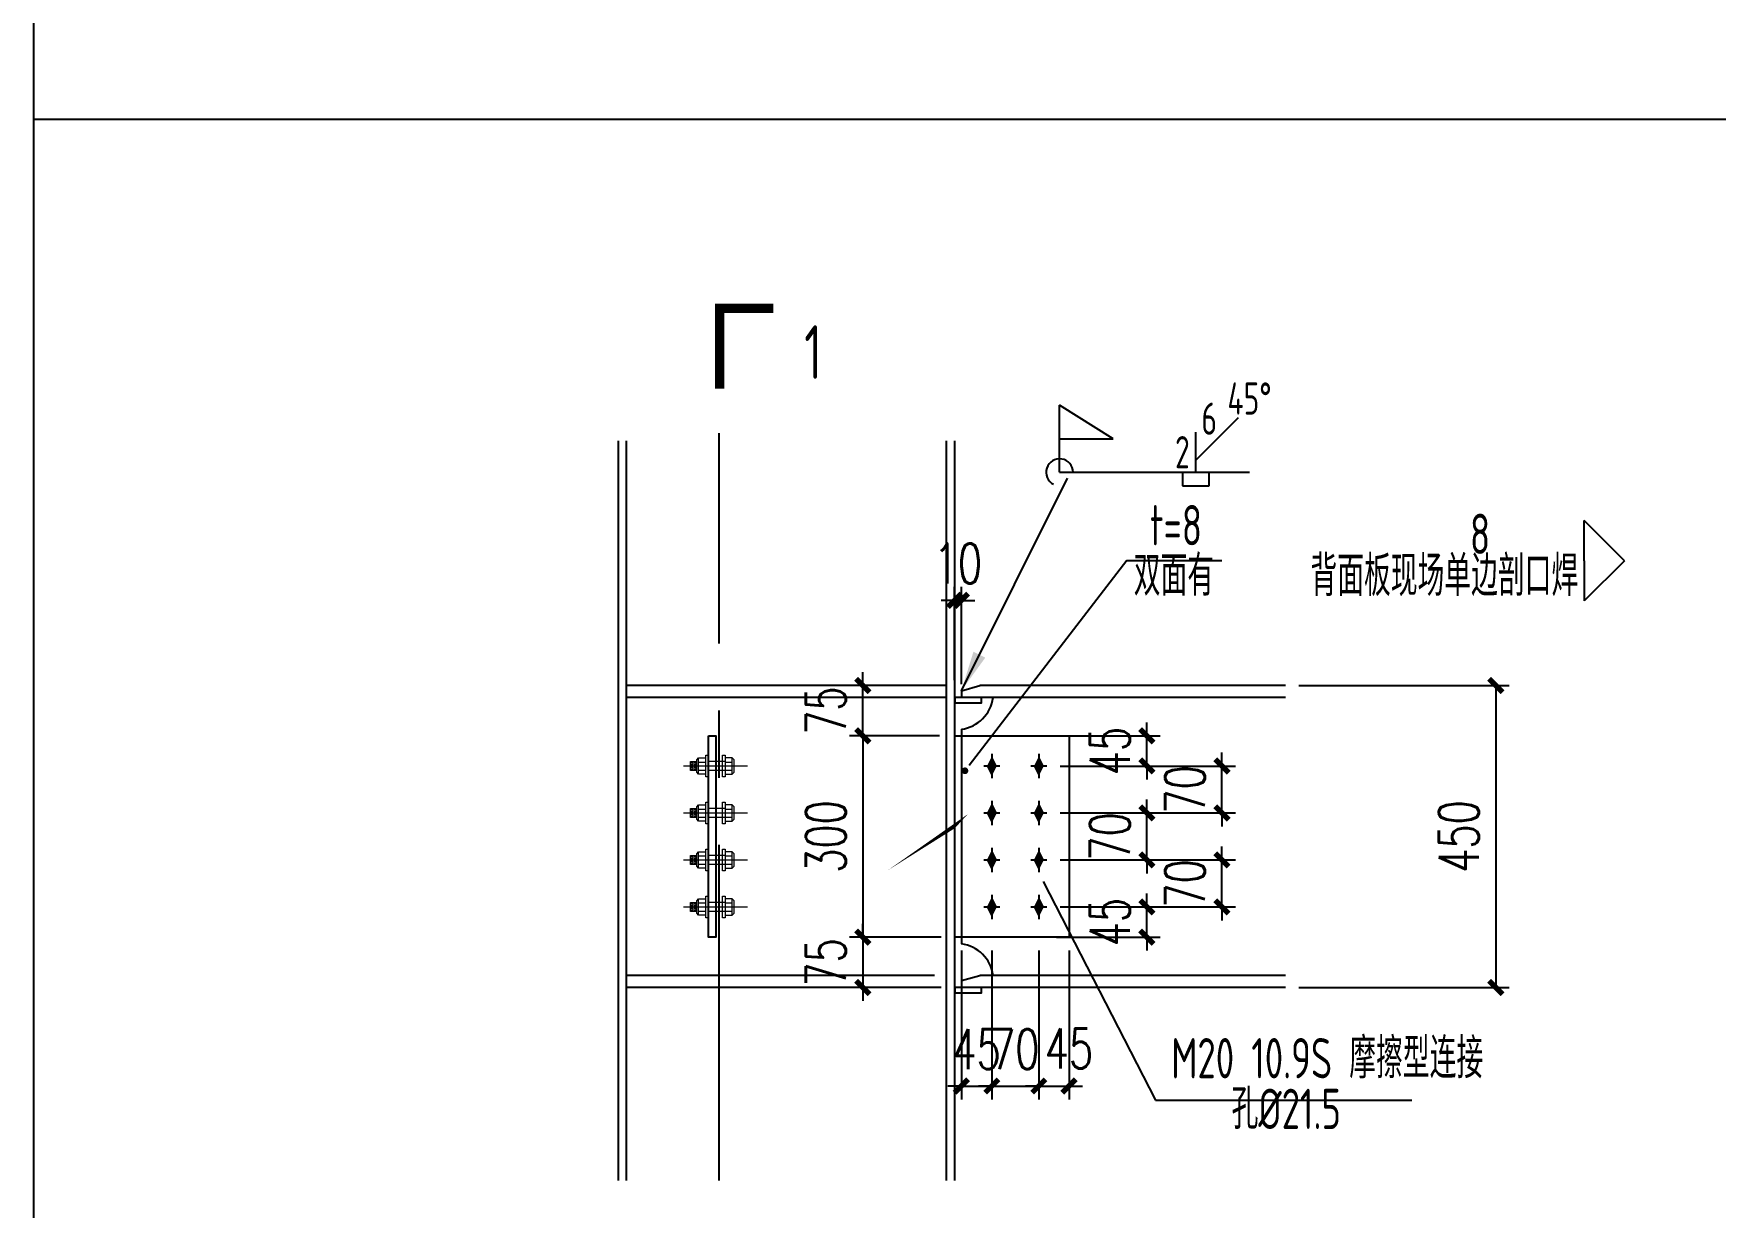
# Model space of a CAD drawing. Extents: x 180850 to 1400258, y 48356 to 327067.
# Drawn here: x 1337317 to 1349843, y 150658 to 159402 of the extents above; entities that cross this region are included whole.
import ezdxf
from ezdxf.enums import TextEntityAlignment as Align

# ---------------------------------------------------------------- set-up
doc = ezdxf.new("R2010")
doc.units = 0
doc.header["$LTSCALE"] = 1000
doc.linetypes.add('0$0$CENTERX2', pattern=[4, 2.5, -0.5, 0.5, -0.5])
doc.linetypes.add('ACAD_ISO02W100', pattern=[15, 12, -3])
doc.layers.add('6', color=253, linetype='Continuous', lineweight=13)
doc.layers.add('螺栓', color=15, linetype='Continuous', lineweight=18)
for name, color, linetype in [('AXIS', 3, 'Continuous'), ('BOLT', 251, 'Continuous'), ('DOTE', 1, 'Continuous'), ('GL', 150, 'Continuous'), ('GZ', 50, 'Continuous'), ('PUB_DIM', 3, 'Continuous'), ('PUB_TEXT', 7, 'Continuous'), ('PZ', 202, 'Continuous'), ('TEXT', 7, 'Continuous'), ('THIN', 7, 'Continuous'), ('WELD', 7, 'Continuous'), ('YCX', 90, 'Continuous')]:
    doc.layers.add(name, color=color, linetype=linetype)
doc.styles.add('_TCH_DIM_T3', font='SIMPLEX', dxfattribs={"width": 0.705882, "bigfont": 'GBCBIG'})
doc.styles.get("Standard").update_dxf_attribs({"font": 'gbenor.shx', "bigfont": 'gbcbig.shx'})
doc.styles.add('TSSD_Label', font='tssdeng.shx', dxfattribs={"width": 0.7, "bigfont": 'hztxt.shx'})
doc.styles.add('标准字体', font='tssdeng.shx', dxfattribs={"width": 0.7, "bigfont": 'tssdchn.shx'})
doc.dimstyles.new('TCH_100_5', dxfattribs={"dimtxt": 297.5, "dimasz": 100, "dimexe": 100, "dimexo": 100, "dimgap": 126.25, "dimtad": 1, "dimdec": 0, "dimlfac": 0.2, "dimzin": 0, "dimdsep": 46, "dimtxsty": '_TCH_DIM_T3', "dimblk": 'ARCHTICK', "dimcen": 0.09, "dimclrd": 126, "dimclre": 126, "dimclrt": 7, "dimazin": 2, "dimtfac": 1, "dimtdec": 0, "dimtix": 1, "dimtmove": 2, "dimatfit": 3, "dimfxl": 1, "dimtolj": 1, "dimtzin": 0, "dimarcsym": 0})
doc.dimstyles.new('TSSD_LEADER_STYLE_300.0', dxfattribs={"dimtxt": 0.18, "dimasz": 300, "dimexe": 0.18, "dimexo": 0.0625, "dimgap": 0.09, "dimtad": 0, "dimtih": 1, "dimtoh": 1, "dimdec": 4, "dimzin": 0, "dimdsep": 46, "dimtxsty": 'Standard', "dimcen": 0.09, "dimadec": 0, "dimazin": 0, "dimtfac": 1, "dimtdec": 4, "dimtofl": 0, "dimtmove": 0, "dimatfit": 3, "dimfxl": 1, "dimtolj": 1, "dimtzin": 0, "dimarcsym": 0})
pattern_1 = [(90, (1563237.83, -418409.087), (-21.2343996, 9e-12), []), (90, (1563227.213, -418409.087), (-21.2343996, 9e-12), [10.6171998, -5.3085999])]
pattern_2 = [(90, (1563237.83, -418409.087), (-21.2343996, 9e-12), []), (90, (1563227.213, -418409.087), (-21.2343996, 9e-12), [10.6171998, -5.3085999])]
pattern_3 = [(90, (1563237.83, -419459.087), (-21.2343996, 9e-12), []), (90, (1563227.213, -419459.087), (-21.2343996, 9e-12), [10.6171998, -5.3085999])]
pattern_4 = [(90, (1563237.83, -419459.087), (-21.2343996, 9e-12), []), (90, (1563227.213, -419459.087), (-21.2343996, 9e-12), [10.6171998, -5.3085999])]
pattern_5 = [(90, (1563237.83, -418759.087), (-21.2343996, 9e-12), []), (90, (1563227.213, -418759.087), (-21.2343996, 9e-12), [10.6171998, -5.3085999])]
pattern_6 = [(90, (1563237.83, -418759.087), (-21.2343996, 9e-12), []), (90, (1563227.213, -418759.087), (-21.2343996, 9e-12), [10.6171998, -5.3085999])]
pattern_7 = [(90, (1563237.83, -419109.087), (-21.2343996, 9e-12), []), (90, (1563227.213, -419109.087), (-21.2343996, 9e-12), [10.6171998, -5.3085999])]
pattern_8 = [(90, (1563237.83, -419109.087), (-21.2343996, 9e-12), []), (90, (1563227.213, -419109.087), (-21.2343996, 9e-12), [10.6171998, -5.3085999])]

# ---------------------------------------------------------------- blocks, each defined once
blk = doc.blocks.new('_WELD001')
at = {"linetype": 'ByBlock'}
h = blk.add_hatch(color=0, dxfattribs=at)
h.paths.add_polyline_path([(0.8, 0.5), (0, 1), (0, 0.5)], flags=16)
edge = h.paths.add_edge_path()
edge.add_line((0.8, 0.5), (0, 1))
edge.add_line((0, 0.5), (0.8, 0.5))
edge.add_line((0, 0), (0, 1))
at = {"color": 0, "linetype": 'ByBlock'}
for p, q in [((0, 0), (0, 1)), ((0.8, 0.5), (0, 1)), ((0, 0.5), (0.8, 0.5))]:
    blk.add_line(p, q, dxfattribs=at)
blk = doc.blocks.new('_WELD008')
at = {"color": 0, "linetype": 'ByBlock'}
for p, q in [((0, 0.3), (1.061, 1.361)), ((0, 0), (0, 1))]:
    blk.add_line(p, q, dxfattribs=at)
for tag, p in [('C', (1.286, 1.416)), ('B', (0.288, 0.856)), ('A', (-0.303, -0.009))]:
    blk.add_attdef(tag, text='', height=0.8, dxfattribs=at).set_placement(p, align=Align.CENTER)
blk = doc.blocks.new('_WELD002')
at = {"color": 0, "linetype": 'ByBlock'}
for p, q in [((0.5, 1), (0, 1)), ((0.5, 0), (0.5, 1)), ((0, 0), (0.5, 0))]:
    blk.add_line(p, q, dxfattribs=at)
blk = doc.blocks.new('_ArchTick')
at = {"color": 0, "linetype": 'ByBlock', "const_width": 0.4}
blk.add_lwpolyline([(-0.5, -0.5), (0.5, 0.5)], dxfattribs=at)
blk = doc.blocks.new('*D1689')
at = {"layer": 'AXIS', "color": 126, "linetype": 'ByBlock', "lineweight": -2, "transparency": 16777216}
for p, q in [((1346742, 154546), (1348308, 154546)), ((1348208, 154546), (1348208, 152296)), ((1346742, 152296), (1348308, 152296))]:
    blk.add_line(p, q, dxfattribs=at)
at = {"layer": 'Defpoints', "color": 0, "linetype": 'ByBlock', "transparency": 16777216}
for p in [(1346642, 154546), (1346642, 152296), (1348208, 152296)]:
    blk.add_point(p, dxfattribs=at)
at = {"layer": 'AXIS', "color": 126, "linetype": 'ByBlock', "lineweight": -2, "transparency": 16777216, "xscale": 100, "yscale": 100, "zscale": 100}
for p, rotation in [((1348208, 154546), 90), ((1348208, 152296), 270)]:
    blk.add_blockref('_ArchTick', p, dxfattribs=dict(at, rotation=rotation))
at = {"layer": 'AXIS', "color": 7, "linetype": 'ByBlock', "transparency": 16777216, "insert": (1347933, 153421), "char_height": 297.5, "attachment_point": 5, "rotation": 90, "style": '_TCH_DIM_T3'}
blk.add_mtext('\\A1;450', dxfattribs=at)
blk = doc.blocks.new('*D1690')
at = {"layer": 'AXIS', "color": 126, "linetype": 'ByBlock', "lineweight": -2, "transparency": 16777216}
for p, q in [((1344227, 152571), (1344227, 151462)), ((1344454, 152571), (1344454, 151462)), ((1344227, 151562), (1344127, 151562)), ((1344227, 151562), (1344454, 151562)), ((1344454, 151562), (1344554, 151562))]:
    blk.add_line(p, q, dxfattribs=at)
at = {"layer": 'Defpoints', "color": 0, "linetype": 'ByBlock', "transparency": 16777216}
for p in [(1344227, 152671), (1344454, 152671), (1344454, 151562)]:
    blk.add_point(p, dxfattribs=at)
at = {"layer": 'AXIS', "color": 126, "linetype": 'ByBlock', "lineweight": -2, "transparency": 16777216, "xscale": 100, "yscale": 100, "zscale": 100}
blk.add_blockref('_ArchTick', (1344227, 151562), dxfattribs=at)
at = {"layer": 'AXIS', "color": 126, "linetype": 'ByBlock', "lineweight": -2, "transparency": 16777216, "xscale": 100, "yscale": 100, "zscale": 100, "rotation": 180}
blk.add_blockref('_ArchTick', (1344454, 151562), dxfattribs=at)
at = {"layer": 'AXIS', "color": 7, "linetype": 'ByBlock', "transparency": 16777216, "insert": (1344341, 151837), "char_height": 297.5, "attachment_point": 5, "style": '_TCH_DIM_T3'}
blk.add_mtext('\\A1;45', dxfattribs=at)
blk = doc.blocks.new('*D1691')
at = {"layer": 'AXIS', "color": 126, "linetype": 'ByBlock', "lineweight": -2, "transparency": 16777216}
for p, q in [((1344804, 152571), (1344804, 151462)), ((1345029, 152571), (1345029, 151462)), ((1344804, 151562), (1344704, 151562)), ((1344804, 151562), (1345029, 151562)), ((1345029, 151562), (1345129, 151562))]:
    blk.add_line(p, q, dxfattribs=at)
at = {"layer": 'Defpoints', "color": 0, "linetype": 'ByBlock', "transparency": 16777216}
for p in [(1344804, 152671), (1345029, 152671), (1345029, 151562)]:
    blk.add_point(p, dxfattribs=at)
at = {"layer": 'AXIS', "color": 126, "linetype": 'ByBlock', "lineweight": -2, "transparency": 16777216, "xscale": 100, "yscale": 100, "zscale": 100}
blk.add_blockref('_ArchTick', (1344804, 151562), dxfattribs=at)
at = {"layer": 'AXIS', "color": 126, "linetype": 'ByBlock', "lineweight": -2, "transparency": 16777216, "xscale": 100, "yscale": 100, "zscale": 100, "rotation": 180}
blk.add_blockref('_ArchTick', (1345029, 151562), dxfattribs=at)
at = {"layer": 'AXIS', "color": 7, "linetype": 'ByBlock', "transparency": 16777216, "insert": (1345029, 151841), "char_height": 297.5, "attachment_point": 5, "style": '_TCH_DIM_T3'}
blk.add_mtext('\\A1;45', dxfattribs=at)
blk = doc.blocks.new('*D1692')
at = {"layer": 'AXIS', "color": 126, "linetype": 'ByBlock', "lineweight": -2, "transparency": 16777216}
for p, q in [((1344454, 152571), (1344454, 151462)), ((1344804, 152571), (1344804, 151462)), ((1344454, 151562), (1344354, 151562)), ((1344454, 151562), (1344804, 151562)), ((1344804, 151562), (1344904, 151562))]:
    blk.add_line(p, q, dxfattribs=at)
at = {"layer": 'Defpoints', "color": 0, "linetype": 'ByBlock', "transparency": 16777216}
for p in [(1344454, 152671), (1344804, 152671), (1344804, 151562)]:
    blk.add_point(p, dxfattribs=at)
at = {"layer": 'AXIS', "color": 126, "linetype": 'ByBlock', "lineweight": -2, "transparency": 16777216, "xscale": 100, "yscale": 100, "zscale": 100}
blk.add_blockref('_ArchTick', (1344454, 151562), dxfattribs=at)
at = {"layer": 'AXIS', "color": 126, "linetype": 'ByBlock', "lineweight": -2, "transparency": 16777216, "xscale": 100, "yscale": 100, "zscale": 100, "rotation": 180}
blk.add_blockref('_ArchTick', (1344804, 151562), dxfattribs=at)
at = {"layer": 'AXIS', "color": 7, "linetype": 'ByBlock', "transparency": 16777216, "insert": (1344629, 151837), "char_height": 297.5, "attachment_point": 5, "style": '_TCH_DIM_T3'}
blk.add_mtext('\\A1;70', dxfattribs=at)
blk = doc.blocks.new('*D1693')
at = {"layer": 'AXIS', "color": 126, "linetype": 'ByBlock', "lineweight": -2, "transparency": 16777216}
for p, q in [((1344177, 154586), (1344177, 155280)), ((1344227, 154556), (1344227, 155280)), ((1344177, 155180), (1344077, 155180)), ((1344227, 155180), (1344177, 155180)), ((1344227, 155180), (1344327, 155180))]:
    blk.add_line(p, q, dxfattribs=at)
at = {"layer": 'Defpoints', "color": 0, "linetype": 'ByBlock', "transparency": 16777216}
for p in [(1344177, 155180), (1344177, 154486), (1344227, 154456)]:
    blk.add_point(p, dxfattribs=at)
at = {"layer": 'AXIS', "color": 126, "linetype": 'ByBlock', "lineweight": -2, "transparency": 16777216, "xscale": 100, "yscale": 100, "zscale": 100}
blk.add_blockref('_ArchTick', (1344177, 155180), dxfattribs=at)
at = {"layer": 'AXIS', "color": 126, "linetype": 'ByBlock', "lineweight": -2, "transparency": 16777216, "xscale": 100, "yscale": 100, "zscale": 100, "rotation": 180}
blk.add_blockref('_ArchTick', (1344227, 155180), dxfattribs=at)
at = {"layer": 'AXIS', "color": 7, "linetype": 'ByBlock', "transparency": 16777216, "insert": (1344202, 155455), "char_height": 297.5, "attachment_point": 5, "style": '_TCH_DIM_T3'}
blk.add_mtext('\\A1;10', dxfattribs=at)
blk = doc.blocks.new('*D1694')
at = {"layer": 'AXIS', "color": 126, "linetype": 'ByBlock', "lineweight": -2, "transparency": 16777216}
for p, q in [((1345609, 152896), (1345609, 152996)), ((1344964, 152896), (1345709, 152896)), ((1345609, 152671), (1345609, 152896)), ((1344937, 152671), (1345709, 152671)), ((1345609, 152671), (1345609, 152571))]:
    blk.add_line(p, q, dxfattribs=at)
at = {"layer": 'Defpoints', "color": 0, "linetype": 'ByBlock', "transparency": 16777216}
for p in [(1344864, 152896), (1345609, 152896), (1344837, 152671)]:
    blk.add_point(p, dxfattribs=at)
at = {"layer": 'AXIS', "color": 126, "linetype": 'ByBlock', "lineweight": -2, "transparency": 16777216, "xscale": 100, "yscale": 100, "zscale": 100}
for p, rotation in [((1345609, 152896), 270), ((1345609, 152671), 90)]:
    blk.add_blockref('_ArchTick', p, dxfattribs=dict(at, rotation=rotation))
at = {"layer": 'AXIS', "color": 7, "linetype": 'ByBlock', "transparency": 16777216, "insert": (1345334, 152783), "char_height": 297.5, "attachment_point": 5, "rotation": 90, "style": '_TCH_DIM_T3'}
blk.add_mtext('\\A1;45', dxfattribs=at)
blk = doc.blocks.new('*D1695')
at = {"layer": 'AXIS', "color": 126, "linetype": 'ByBlock', "lineweight": -2, "transparency": 16777216}
for p, q in [((1346168, 153246), (1346168, 153346)), ((1344964, 153246), (1346268, 153246)), ((1346168, 152896), (1346168, 153246)), ((1344964, 152896), (1346268, 152896)), ((1346168, 152896), (1346168, 152796))]:
    blk.add_line(p, q, dxfattribs=at)
at = {"layer": 'Defpoints', "color": 0, "linetype": 'ByBlock', "transparency": 16777216}
for p in [(1344864, 153246), (1346168, 153246), (1344864, 152896)]:
    blk.add_point(p, dxfattribs=at)
at = {"layer": 'AXIS', "color": 126, "linetype": 'ByBlock', "lineweight": -2, "transparency": 16777216, "xscale": 100, "yscale": 100, "zscale": 100}
for p, rotation in [((1346168, 153246), 270), ((1346168, 152896), 90)]:
    blk.add_blockref('_ArchTick', p, dxfattribs=dict(at, rotation=rotation))
at = {"layer": 'AXIS', "color": 7, "linetype": 'ByBlock', "transparency": 16777216, "insert": (1345893, 153071), "char_height": 297.5, "attachment_point": 5, "rotation": 90, "style": '_TCH_DIM_T3'}
blk.add_mtext('\\A1;70', dxfattribs=at)
blk = doc.blocks.new('*D1696')
at = {"layer": 'AXIS', "color": 126, "linetype": 'ByBlock', "lineweight": -2, "transparency": 16777216}
for p, q in [((1344964, 153596), (1345709, 153596)), ((1345609, 153596), (1345609, 153696)), ((1345609, 153246), (1345609, 153596)), ((1344964, 153246), (1345709, 153246)), ((1345609, 153246), (1345609, 153146))]:
    blk.add_line(p, q, dxfattribs=at)
at = {"layer": 'Defpoints', "color": 0, "linetype": 'ByBlock', "transparency": 16777216}
for p in [(1344864, 153596), (1345609, 153596), (1344864, 153246)]:
    blk.add_point(p, dxfattribs=at)
at = {"layer": 'AXIS', "color": 126, "linetype": 'ByBlock', "lineweight": -2, "transparency": 16777216, "xscale": 100, "yscale": 100, "zscale": 100}
for p, rotation in [((1345609, 153596), 270), ((1345609, 153246), 90)]:
    blk.add_blockref('_ArchTick', p, dxfattribs=dict(at, rotation=rotation))
at = {"layer": 'AXIS', "color": 7, "linetype": 'ByBlock', "transparency": 16777216, "insert": (1345334, 153421), "char_height": 297.5, "attachment_point": 5, "rotation": 90, "style": '_TCH_DIM_T3'}
blk.add_mtext('\\A1;70', dxfattribs=at)
blk = doc.blocks.new('*D1697')
at = {"layer": 'AXIS', "color": 126, "linetype": 'ByBlock', "lineweight": -2, "transparency": 16777216}
for p, q in [((1346168, 153946), (1346168, 154046)), ((1344964, 153946), (1346268, 153946)), ((1346168, 153596), (1346168, 153946)), ((1344964, 153596), (1346268, 153596)), ((1346168, 153596), (1346168, 153496))]:
    blk.add_line(p, q, dxfattribs=at)
at = {"layer": 'Defpoints', "color": 0, "linetype": 'ByBlock', "transparency": 16777216}
for p in [(1344864, 153946), (1346168, 153946), (1344864, 153596)]:
    blk.add_point(p, dxfattribs=at)
at = {"layer": 'AXIS', "color": 126, "linetype": 'ByBlock', "lineweight": -2, "transparency": 16777216, "xscale": 100, "yscale": 100, "zscale": 100}
for p, rotation in [((1346168, 153946), 270), ((1346168, 153596), 90)]:
    blk.add_blockref('_ArchTick', p, dxfattribs=dict(at, rotation=rotation))
at = {"layer": 'AXIS', "color": 7, "linetype": 'ByBlock', "transparency": 16777216, "insert": (1345893, 153771), "char_height": 297.5, "attachment_point": 5, "rotation": 90, "style": '_TCH_DIM_T3'}
blk.add_mtext('\\A1;70', dxfattribs=at)
blk = doc.blocks.new('*D1698')
at = {"layer": 'AXIS', "color": 126, "linetype": 'ByBlock', "lineweight": -2, "transparency": 16777216}
for p, q in [((1345609, 154171), (1345609, 154271)), ((1344964, 154171), (1345709, 154171)), ((1345609, 153946), (1345609, 154171)), ((1344964, 153946), (1345709, 153946)), ((1345609, 153946), (1345609, 153846))]:
    blk.add_line(p, q, dxfattribs=at)
at = {"layer": 'Defpoints', "color": 0, "linetype": 'ByBlock', "transparency": 16777216}
for p in [(1344864, 154171), (1345609, 154171), (1344864, 153946)]:
    blk.add_point(p, dxfattribs=at)
at = {"layer": 'AXIS', "color": 126, "linetype": 'ByBlock', "lineweight": -2, "transparency": 16777216, "xscale": 100, "yscale": 100, "zscale": 100}
for p, rotation in [((1345609, 154171), 270), ((1345609, 153946), 90)]:
    blk.add_blockref('_ArchTick', p, dxfattribs=dict(at, rotation=rotation))
at = {"layer": 'AXIS', "color": 7, "linetype": 'ByBlock', "transparency": 16777216, "insert": (1345334, 154058), "char_height": 297.5, "attachment_point": 5, "rotation": 90, "style": '_TCH_DIM_T3'}
blk.add_mtext('\\A1;45', dxfattribs=at)
blk = doc.blocks.new('*D1699')
at = {"layer": 'AXIS', "color": 126, "linetype": 'ByBlock', "lineweight": -2, "transparency": 16777216}
for p, q in [((1344064, 154171), (1343393, 154171)), ((1343493, 154171), (1343493, 152671)), ((1344064, 152671), (1343393, 152671))]:
    blk.add_line(p, q, dxfattribs=at)
at = {"layer": 'Defpoints', "color": 0, "linetype": 'ByBlock', "transparency": 16777216}
for p in [(1344164, 154171), (1343493, 152671), (1344164, 152671)]:
    blk.add_point(p, dxfattribs=at)
at = {"layer": 'AXIS', "color": 126, "linetype": 'ByBlock', "lineweight": -2, "transparency": 16777216, "xscale": 100, "yscale": 100, "zscale": 100}
for p, rotation in [((1343493, 154171), 90), ((1343493, 152671), 270)]:
    blk.add_blockref('_ArchTick', p, dxfattribs=dict(at, rotation=rotation))
at = {"layer": 'AXIS', "color": 7, "linetype": 'ByBlock', "transparency": 16777216, "insert": (1343218, 153421), "char_height": 297.5, "attachment_point": 5, "rotation": 90, "style": '_TCH_DIM_T3'}
blk.add_mtext('\\A1;300', dxfattribs=at)
blk = doc.blocks.new('*D1700')
at = {"layer": 'AXIS', "color": 126, "linetype": 'ByBlock', "lineweight": -2, "transparency": 16777216}
for p, q in [((1343493, 154546), (1343493, 154646)), ((1344017, 154546), (1343393, 154546)), ((1343493, 154171), (1343493, 154546)), ((1344064, 154171), (1343393, 154171)), ((1343493, 154171), (1343493, 154071))]:
    blk.add_line(p, q, dxfattribs=at)
at = {"layer": 'Defpoints', "color": 0, "linetype": 'ByBlock', "transparency": 16777216}
for p in [(1343493, 154546), (1344117, 154546), (1344164, 154171)]:
    blk.add_point(p, dxfattribs=at)
at = {"layer": 'AXIS', "color": 126, "linetype": 'ByBlock', "lineweight": -2, "transparency": 16777216, "xscale": 100, "yscale": 100, "zscale": 100}
for p, rotation in [((1343493, 154546), 270), ((1343493, 154171), 90)]:
    blk.add_blockref('_ArchTick', p, dxfattribs=dict(at, rotation=rotation))
at = {"layer": 'AXIS', "color": 7, "linetype": 'ByBlock', "transparency": 16777216, "insert": (1343218, 154358), "char_height": 297.5, "attachment_point": 5, "rotation": 90, "style": '_TCH_DIM_T3'}
blk.add_mtext('\\A1;75', dxfattribs=at)
blk = doc.blocks.new('*D1701')
at = {"layer": 'AXIS', "color": 126, "linetype": 'ByBlock', "lineweight": -2, "transparency": 16777216}
for p, q in [((1343493, 152671), (1343493, 152771)), ((1344077, 152671), (1343393, 152671)), ((1343493, 152671), (1343493, 152296)), ((1344077, 152296), (1343393, 152296)), ((1343493, 152296), (1343493, 152196))]:
    blk.add_line(p, q, dxfattribs=at)
at = {"layer": 'Defpoints', "color": 0, "linetype": 'ByBlock', "transparency": 16777216}
for p in [(1344177, 152671), (1343493, 152296), (1344177, 152296)]:
    blk.add_point(p, dxfattribs=at)
at = {"layer": 'AXIS', "color": 126, "linetype": 'ByBlock', "lineweight": -2, "transparency": 16777216, "xscale": 100, "yscale": 100, "zscale": 100}
for p, rotation in [((1343493, 152671), 270), ((1343493, 152296), 90)]:
    blk.add_blockref('_ArchTick', p, dxfattribs=dict(at, rotation=rotation))
at = {"layer": 'AXIS', "color": 7, "linetype": 'ByBlock', "transparency": 16777216, "insert": (1343218, 152483), "char_height": 297.5, "attachment_point": 5, "rotation": 90, "style": '_TCH_DIM_T3'}
blk.add_mtext('\\A1;75', dxfattribs=at)

msp = doc.modelspace()

# ---------------------------------------------------------------- hatches: boundary and pattern name
at = {"layer": 'BOLT'}
for points in [[(1344453.93, 154005.56), (1344483.93, 153945.56), (1344453.93, 153885.56), (1344423.93, 153945.56)], [(1344803.93, 154005.56), (1344833.93, 153945.56), (1344803.93, 153885.56), (1344773.93, 153945.56)], [(1344453.93, 153655.56), (1344483.93, 153595.56), (1344453.93, 153535.56), (1344423.93, 153595.56)], [(1344803.93, 153655.56), (1344833.93, 153595.56), (1344803.93, 153535.56), (1344773.93, 153595.56)], [(1344453.93, 153305.56), (1344483.93, 153245.56), (1344453.93, 153185.56), (1344423.93, 153245.56)], [(1344803.93, 153305.56), (1344833.93, 153245.56), (1344803.93, 153185.56), (1344773.93, 153245.56)], [(1344453.93, 152955.56), (1344483.93, 152895.56), (1344453.93, 152835.56), (1344423.93, 152895.56)], [(1344803.93, 152955.56), (1344833.93, 152895.56), (1344803.93, 152835.56), (1344773.93, 152895.56)]]:
    msp.add_hatch(color=256, dxfattribs=at).paths.add_polyline_path(points)
at = {"layer": '螺栓'}
h = msp.add_hatch(dxfattribs=at)
h.set_pattern_fill('BRASS', color=256, scale=3.344, angle=90, style=0)
h.set_pattern_definition(pattern_1)
h.paths.add_polyline_path([(1342256.18, 153979), (1342210.37, 153979), (1342210.37, 153912.12), (1342256.18, 153912.12)])
h = msp.add_hatch(dxfattribs=at)
h.set_pattern_fill('BRASS', color=256, scale=3.344, angle=90, style=0)
h.set_pattern_definition(pattern_2)
h.paths.add_polyline_path([(1342256.18, 153979), (1342210.37, 153979), (1342210.37, 153912.12), (1342256.18, 153912.12)])
h = msp.add_hatch(dxfattribs=at)
h.set_pattern_fill('BRASS', color=256, scale=3.344, angle=90, style=0)
h.set_pattern_definition(pattern_1)
h.paths.add_polyline_path([(1342256.18, 153979), (1342210.37, 153979), (1342210.37, 153912.12), (1342256.18, 153912.12)])
h = msp.add_hatch(dxfattribs=at)
h.set_pattern_fill('BRASS', color=256, scale=3.344, angle=90, style=0)
h.set_pattern_definition(pattern_2)
h.paths.add_polyline_path([(1342256.18, 153979), (1342210.37, 153979), (1342210.37, 153912.12), (1342256.18, 153912.12)])
h = msp.add_hatch(dxfattribs=at)
h.set_pattern_fill('BRASS', color=256, scale=3.344, angle=90, style=0)
h.set_pattern_definition(pattern_5)
h.paths.add_polyline_path([(1342256.18, 153629), (1342210.37, 153629), (1342210.37, 153562.12), (1342256.18, 153562.12)])
h = msp.add_hatch(dxfattribs=at)
h.set_pattern_fill('BRASS', color=256, scale=3.344, angle=90, style=0)
h.set_pattern_definition(pattern_6)
h.paths.add_polyline_path([(1342256.18, 153629), (1342210.37, 153629), (1342210.37, 153562.12), (1342256.18, 153562.12)])
h = msp.add_hatch(dxfattribs=at)
h.set_pattern_fill('BRASS', color=256, scale=3.344, angle=90, style=0)
h.set_pattern_definition(pattern_5)
h.paths.add_polyline_path([(1342256.18, 153629), (1342210.37, 153629), (1342210.37, 153562.12), (1342256.18, 153562.12)])
h = msp.add_hatch(dxfattribs=at)
h.set_pattern_fill('BRASS', color=256, scale=3.344, angle=90, style=0)
h.set_pattern_definition(pattern_6)
h.paths.add_polyline_path([(1342256.18, 153629), (1342210.37, 153629), (1342210.37, 153562.12), (1342256.18, 153562.12)])
h = msp.add_hatch(dxfattribs=at)
h.set_pattern_fill('BRASS', color=256, scale=3.344, angle=90, style=0)
h.set_pattern_definition(pattern_7)
h.paths.add_polyline_path([(1342256.18, 153279), (1342210.37, 153279), (1342210.37, 153212.12), (1342256.18, 153212.12)])
h = msp.add_hatch(dxfattribs=at)
h.set_pattern_fill('BRASS', color=256, scale=3.344, angle=90, style=0)
h.set_pattern_definition(pattern_8)
h.paths.add_polyline_path([(1342256.18, 153279), (1342210.37, 153279), (1342210.37, 153212.12), (1342256.18, 153212.12)])
h = msp.add_hatch(dxfattribs=at)
h.set_pattern_fill('BRASS', color=256, scale=3.344, angle=90, style=0)
h.set_pattern_definition(pattern_7)
h.paths.add_polyline_path([(1342256.18, 153279), (1342210.37, 153279), (1342210.37, 153212.12), (1342256.18, 153212.12)])
h = msp.add_hatch(dxfattribs=at)
h.set_pattern_fill('BRASS', color=256, scale=3.344, angle=90, style=0)
h.set_pattern_definition(pattern_8)
h.paths.add_polyline_path([(1342256.18, 153279), (1342210.37, 153279), (1342210.37, 153212.12), (1342256.18, 153212.12)])
h = msp.add_hatch(dxfattribs=at)
h.set_pattern_fill('BRASS', color=256, scale=3.344, angle=90, style=0)
h.set_pattern_definition(pattern_3)
h.paths.add_polyline_path([(1342256.18, 152929), (1342210.37, 152929), (1342210.37, 152862.12), (1342256.18, 152862.12)])
h = msp.add_hatch(dxfattribs=at)
h.set_pattern_fill('BRASS', color=256, scale=3.344, angle=90, style=0)
h.set_pattern_definition(pattern_4)
h.paths.add_polyline_path([(1342256.18, 152929), (1342210.37, 152929), (1342210.37, 152862.12), (1342256.18, 152862.12)])
h = msp.add_hatch(dxfattribs=at)
h.set_pattern_fill('BRASS', color=256, scale=3.344, angle=90, style=0)
h.set_pattern_definition(pattern_3)
h.paths.add_polyline_path([(1342256.18, 152929), (1342210.37, 152929), (1342210.37, 152862.12), (1342256.18, 152862.12)])
h = msp.add_hatch(dxfattribs=at)
h.set_pattern_fill('BRASS', color=256, scale=3.344, angle=90, style=0)
h.set_pattern_definition(pattern_4)
h.paths.add_polyline_path([(1342256.18, 152929), (1342210.37, 152929), (1342210.37, 152862.12), (1342256.18, 152862.12)])

# ---------------------------------------------------------------- linework, layer by layer
at = {"layer": '6', "linetype": 'ACAD_ISO02W100', "ltscale": 2}
for p, q in [((1342634.47, 153945.56), (1342156.74, 153945.56)), ((1342634.47, 153595.56), (1342156.74, 153595.56)), ((1342634.47, 153245.56), (1342156.74, 153245.56)), ((1342634.47, 152895.56), (1342156.74, 152895.56))]:
    msp.add_line(p, q, dxfattribs=at)
at = {"layer": 'AXIS'}
for p, q in [((1337316.94, 198062.25), (1337316.94, 137183.53)), ((1337316.94, 158765.55), (1391773.29, 158765.55))]:
    msp.add_line(p, q, dxfattribs=at)
at = {"layer": 'BOLT'}
for p, q in [((1344453.93, 154005.56), (1344423.93, 153945.56)), ((1344453.93, 154035.56), (1344453.93, 153855.56)), ((1344453.93, 154005.56), (1344483.93, 153945.56)), ((1344803.93, 154005.56), (1344773.93, 153945.56)), ((1344803.93, 154035.56), (1344803.93, 153855.56)), ((1344803.93, 154005.56), (1344833.93, 153945.56)), ((1344513.93, 153945.56), (1344393.93, 153945.56)), ((1344453.93, 153885.56), (1344423.93, 153945.56)), ((1344453.93, 153885.56), (1344483.93, 153945.56)), ((1344863.93, 153945.56), (1344743.93, 153945.56)), ((1344803.93, 153885.56), (1344773.93, 153945.56)), ((1344803.93, 153885.56), (1344833.93, 153945.56)), ((1344513.93, 153595.56), (1344393.93, 153595.56)), ((1344453.93, 153655.56), (1344423.93, 153595.56)), ((1344453.93, 153535.56), (1344423.93, 153595.56)), ((1344453.93, 153685.56), (1344453.93, 153505.56)), ((1344453.93, 153655.56), (1344483.93, 153595.56)), ((1344453.93, 153535.56), (1344483.93, 153595.56)), ((1344863.93, 153595.56), (1344743.93, 153595.56)), ((1344803.93, 153655.56), (1344773.93, 153595.56)), ((1344803.93, 153535.56), (1344773.93, 153595.56)), ((1344803.93, 153685.56), (1344803.93, 153505.56)), ((1344803.93, 153655.56), (1344833.93, 153595.56)), ((1344803.93, 153535.56), (1344833.93, 153595.56)), ((1344453.93, 153335.56), (1344453.93, 153155.56)), ((1344803.93, 153335.56), (1344803.93, 153155.56)), ((1344513.93, 153245.56), (1344393.93, 153245.56)), ((1344453.93, 153305.56), (1344423.93, 153245.56)), ((1344453.93, 153185.56), (1344423.93, 153245.56)), ((1344453.93, 153305.56), (1344483.93, 153245.56)), ((1344453.93, 153185.56), (1344483.93, 153245.56)), ((1344863.93, 153245.56), (1344743.93, 153245.56)), ((1344803.93, 153305.56), (1344773.93, 153245.56)), ((1344803.93, 153185.56), (1344773.93, 153245.56)), ((1344803.93, 153305.56), (1344833.93, 153245.56)), ((1344803.93, 153185.56), (1344833.93, 153245.56)), ((1344453.93, 152955.56), (1344423.93, 152895.56)), ((1344453.93, 152985.56), (1344453.93, 152805.56)), ((1344453.93, 152955.56), (1344483.93, 152895.56)), ((1344803.93, 152955.56), (1344773.93, 152895.56)), ((1344803.93, 152985.56), (1344803.93, 152805.56)), ((1344803.93, 152955.56), (1344833.93, 152895.56)), ((1344513.93, 152895.56), (1344393.93, 152895.56)), ((1344453.93, 152835.56), (1344423.93, 152895.56)), ((1344453.93, 152835.56), (1344483.93, 152895.56)), ((1344863.93, 152895.56), (1344743.93, 152895.56)), ((1344803.93, 152835.56), (1344773.93, 152895.56)), ((1344803.93, 152835.56), (1344833.93, 152895.56))]:
    msp.add_line(p, q, dxfattribs=at)
at = {"layer": 'DOTE', "color": 8, "linetype": '0$0$CENTERX2'}
msp.add_line((1342422.27, 150858.37), (1342422.27, 156426.23), dxfattribs=at)
at = {"layer": 'GL'}
for p, q in [((1344117.49, 154545.56), (1341732.27, 154545.56)), ((1344117.07, 154455.56), (1341732.27, 154455.56)), ((1346641.92, 154455.56), (1344227.11, 154455.56)), ((1344227.49, 154507.06), (1344364.95, 154545.56)), ((1344227.49, 154507.06), (1344227.49, 154455.56)), ((1346641.92, 154545.56), (1344364.95, 154545.56)), ((1344227.49, 154219.73), (1344227.49, 152620.56)), ((1344028.23, 152385.56), (1341732.27, 152385.56)), ((1344227.53, 152347.94), (1344364.94, 152385.56)), ((1344227.53, 152347.94), (1344227.53, 152295.62)), ((1346641.92, 152385.56), (1344364.94, 152385.56)), ((1344025.73, 152295.56), (1341732.27, 152295.56)), ((1346641.92, 152295.56), (1344227.53, 152295.56))]:
    msp.add_line(p, q, dxfattribs=at)
for points in [[(1344177.49, 154455.56), (1344177.49, 154415.56), (1344377.49, 154415.56), (1344377.49, 154455.56)], [(1344177.49, 152295.56), (1344177.49, 152255.56), (1344377.49, 152255.56), (1344377.49, 152295.56)]]:
    msp.add_lwpolyline(points, close=True, dxfattribs=at)
for centre, start, end in [((1344190.68, 154492.95), 277.672402, 352.206558), ((1344190.68, 152348.18), 7.793436, 82.327598)]:
    msp.add_arc(centre, 275.69, start, end, dxfattribs=at)
at = {"layer": 'GZ'}
for p, q in [((1341672.27, 150858.37), (1341672.27, 156367.45)), ((1341732.27, 150858.37), (1341732.27, 156367.45)), ((1344117.49, 150858.37), (1344117.49, 156367.45)), ((1344177.49, 150858.37), (1344177.49, 156367.45))]:
    msp.add_line(p, q, dxfattribs=at)
at = {"layer": 'PUB_DIM', "const_width": 70}
msp.add_lwpolyline([(1342426.18, 156755.88), (1342426.18, 157355.88), (1342826.18, 157355.88)], dxfattribs=at)
at = {"layer": 'PZ'}
for points in [[(1342343.94, 154170.56), (1342397.27, 154170.56), (1342397.27, 152670.56), (1342343.94, 152670.56)], [(1344177.49, 154170.56), (1345028.93, 154170.56), (1345028.93, 152670.56), (1344177.49, 152670.56)]]:
    msp.add_lwpolyline(points, close=True, dxfattribs=at)
at = {"layer": 'TEXT'}
for p, q in [((1348866.37, 155475.45), (1348866.37, 155775.45)), ((1349166.37, 155475.45), (1348866.37, 155775.45)), ((1348866.37, 155475.45), (1348866.37, 155175.45)), ((1349166.37, 155475.45), (1348866.37, 155175.45))]:
    msp.add_line(p, q, dxfattribs=at)
at = {"layer": 'THIN'}
msp.add_lwpolyline([(1344177.49, 153481.75, 0, 100, 0), (1344468.06, 153722.65, 0, 0, 0), (1346964.92, 155475.45, 0, 0, 0), (1349266.37, 155475.45, 0, 0, 0)], format="xyseb", dxfattribs=at)
at = {"layer": 'WELD'}
msp.add_line((1344958.9, 156133.74), (1346373.46, 156133.74), dxfattribs=at)
msp.add_arc((1344958.9, 156133.74), 100, 0, 243.380567, dxfattribs=at)
at = {"layer": 'YCX'}
for p, q in [((1345459.66, 155477.21), (1344285.52, 153950.52)), ((1345459.66, 155477.21), (1346167.3, 155477.21)), ((1344835.77, 153085.56), (1345672.21, 151457.82)), ((1345672.21, 151457.82), (1347582.84, 151457.82))]:
    msp.add_line(p, q, dxfattribs=at)
at = {"layer": 'YCX', "const_width": 25}
msp.add_lwpolyline([(1344241.18, 153910.52, 1), (1344266.18, 153910.52, 1)], format="xyb", close=True, dxfattribs=at)
at = {"layer": '螺栓'}
for p, q in [((1342270.37, 153885.37), (1342270.37, 154005.75)), ((1342270.37, 153975.66), (1342323.88, 153975.66)), ((1342467.34, 153979), (1342343.94, 153979)), ((1342447.27, 154025.82), (1342467.34, 154025.82)), ((1342447.27, 154025.82), (1342467.34, 154025.82)), ((1342447.27, 154025.82), (1342467.34, 154025.82)), ((1342447.27, 154025.82), (1342467.34, 154025.82)), ((1342467.34, 153975.66), (1342520.84, 153975.66)), ((1342520.84, 153885.37), (1342520.84, 154005.75)), ((1342270.37, 153915.47), (1342323.88, 153915.47)), ((1342467.34, 153912.12), (1342343.94, 153912.12)), ((1342467.34, 153915.47), (1342520.84, 153915.47)), ((1342270.37, 153535.37), (1342270.37, 153655.75)), ((1342270.37, 153625.66), (1342323.88, 153625.66)), ((1342467.34, 153629), (1342343.94, 153629)), ((1342447.27, 153675.82), (1342467.34, 153675.82)), ((1342447.27, 153675.82), (1342467.34, 153675.82)), ((1342447.27, 153675.82), (1342467.34, 153675.82)), ((1342447.27, 153675.82), (1342467.34, 153675.82)), ((1342467.34, 153625.66), (1342520.84, 153625.66)), ((1342520.84, 153535.37), (1342520.84, 153655.75)), ((1342270.37, 153565.47), (1342323.88, 153565.47)), ((1342467.34, 153562.12), (1342343.94, 153562.12)), ((1342467.34, 153565.47), (1342520.84, 153565.47)), ((1342447.27, 153325.82), (1342467.34, 153325.82)), ((1342447.27, 153325.82), (1342467.34, 153325.82)), ((1342447.27, 153325.82), (1342467.34, 153325.82)), ((1342447.27, 153325.82), (1342467.34, 153325.82)), ((1342270.37, 153185.37), (1342270.37, 153305.75)), ((1342270.37, 153275.66), (1342323.88, 153275.66)), ((1342270.37, 153215.47), (1342323.88, 153215.47)), ((1342467.34, 153279), (1342343.94, 153279)), ((1342467.34, 153212.12), (1342343.94, 153212.12)), ((1342467.34, 153275.66), (1342520.84, 153275.66)), ((1342467.34, 153215.47), (1342520.84, 153215.47)), ((1342520.84, 153185.37), (1342520.84, 153305.75)), ((1342270.37, 152835.37), (1342270.37, 152955.75)), ((1342447.27, 152975.82), (1342467.34, 152975.82)), ((1342447.27, 152975.82), (1342467.34, 152975.82)), ((1342447.27, 152975.82), (1342467.34, 152975.82)), ((1342447.27, 152975.82), (1342467.34, 152975.82)), ((1342520.84, 152835.37), (1342520.84, 152955.75)), ((1342270.37, 152925.66), (1342323.88, 152925.66)), ((1342270.37, 152865.47), (1342323.88, 152865.47)), ((1342467.34, 152929), (1342343.94, 152929)), ((1342467.34, 152862.12), (1342343.94, 152862.12)), ((1342467.34, 152925.66), (1342520.84, 152925.66)), ((1342467.34, 152865.47), (1342520.84, 152865.47))]:
    msp.add_line(p, q, dxfattribs=at)
for points in [[(1342256.18, 153912.12), (1342210.37, 153912.12), (1342210.37, 153979), (1342256.18, 153979)], [(1342323.88, 153885.37), (1342270.37, 153885.37), (1342256.18, 153899.56), (1342256.18, 153991.57), (1342270.37, 154005.75), (1342323.88, 154005.75)], [(1342467.34, 153885.37), (1342520.84, 153885.37), (1342535.03, 153899.56), (1342535.03, 153991.57), (1342520.84, 154005.75), (1342467.34, 154005.75)], [(1342256.18, 153562.12), (1342210.37, 153562.12), (1342210.37, 153629), (1342256.18, 153629)], [(1342323.88, 153535.37), (1342270.37, 153535.37), (1342256.18, 153549.56), (1342256.18, 153641.57), (1342270.37, 153655.75), (1342323.88, 153655.75)], [(1342467.34, 153535.37), (1342520.84, 153535.37), (1342535.03, 153549.56), (1342535.03, 153641.57), (1342520.84, 153655.75), (1342467.34, 153655.75)], [(1342256.18, 153212.12), (1342210.37, 153212.12), (1342210.37, 153279), (1342256.18, 153279)], [(1342323.88, 153185.37), (1342270.37, 153185.37), (1342256.18, 153199.56), (1342256.18, 153291.57), (1342270.37, 153305.75), (1342323.88, 153305.75)], [(1342467.34, 153185.37), (1342520.84, 153185.37), (1342535.03, 153199.56), (1342535.03, 153291.57), (1342520.84, 153305.75), (1342467.34, 153305.75)], [(1342323.88, 152835.37), (1342270.37, 152835.37), (1342256.18, 152849.56), (1342256.18, 152941.57), (1342270.37, 152955.75), (1342323.88, 152955.75)], [(1342467.34, 152835.37), (1342520.84, 152835.37), (1342535.03, 152849.56), (1342535.03, 152941.57), (1342520.84, 152955.75), (1342467.34, 152955.75)], [(1342256.18, 152862.12), (1342210.37, 152862.12), (1342210.37, 152929), (1342256.18, 152929)]]:
    msp.add_lwpolyline(points, dxfattribs=at)
for points in [[(1342343.94, 153865.31), (1342323.88, 153865.31), (1342323.88, 154025.82), (1342343.94, 154025.82)], [(1342467.34, 153865.31), (1342447.27, 153865.31), (1342447.27, 154025.82), (1342467.34, 154025.82)], [(1342343.94, 153515.31), (1342323.88, 153515.31), (1342323.88, 153675.82), (1342343.94, 153675.82)], [(1342467.34, 153515.31), (1342447.27, 153515.31), (1342447.27, 153675.82), (1342467.34, 153675.82)], [(1342343.94, 153165.31), (1342323.88, 153165.31), (1342323.88, 153325.82), (1342343.94, 153325.82)], [(1342467.34, 153165.31), (1342447.27, 153165.31), (1342447.27, 153325.82), (1342467.34, 153325.82)], [(1342343.94, 152815.31), (1342323.88, 152815.31), (1342323.88, 152975.82), (1342343.94, 152975.82)], [(1342467.34, 152815.31), (1342447.27, 152815.31), (1342447.27, 152975.82), (1342467.34, 152975.82)]]:
    msp.add_lwpolyline(points, close=True, dxfattribs=at)

# ---------------------------------------------------------------- block references
at = {"layer": 'WELD'}
ref = msp.add_blockref('_WELD008', (1345973.46, 156133.74), dxfattribs=dict(at, xscale=300.0000001500005, yscale=300.0000001500005, zscale=300.0000001500005))
ref.add_attrib('6', '6', dxfattribs={"height": 240, "style": 'TSSD_Label', "width": 0.7}).set_placement((1346073.46, 156533.74), align=Align.MIDDLE_CENTER)
ref.add_attrib('2', '2', dxfattribs={"height": 240, "style": 'TSSD_Label', "width": 0.7}).set_placement((1345873.46, 156283.74), align=Align.MIDDLE_CENTER)
ref.add_attrib('45%%d', '45%%d', dxfattribs={"height": 240, "style": 'TSSD_Label', "width": 0.7}).set_placement((1346373.46, 156683.74), align=Align.MIDDLE_CENTER)
at = {"layer": 'WELD', "xscale": 500.0000002500008, "yscale": 500.0000002500008, "zscale": 500.0000002500008}
msp.add_blockref('_WELD001', (1344958.9, 156133.74), dxfattribs=at)
at = {"layer": 'WELD', "xscale": 200.0000001000003, "yscale": 200.0000001000003, "zscale": 200.0000001000003, "rotation": 270}
msp.add_blockref('_WELD002', (1345873.46, 156133.74), dxfattribs=at)

# ---------------------------------------------------------------- texts
at = {"layer": 'PUB_TEXT', "style": '标准字体', "width": 0.7}
msp.add_text('1', height=400, dxfattribs=at).set_placement((1343123.52, 157029.07), align=Align.MIDDLE_CENTER)
at = {"layer": 'TEXT', "style": '标准字体', "width": 0.7}
for s, p in [('t=8', (1345825.65, 155500.02)), ('双面有', (1345810.44, 155124.51)), ('背面板现场单边剖口焊', (1347824.66, 155122.43)), ('M20 10.9S 摩擦型连接', (1346952.07, 151529.47)), ('孔%%c21.5', (1346647.33, 151151.97))]:
    msp.add_text(s, height=300, dxfattribs=at).set_placement(p, align=Align.BOTTOM_CENTER)
msp.add_text('8', height=300, dxfattribs=at).set_placement((1348015.03, 155525.45))

# ---------------------------------------------------------------- dimensions: what is measured, and where the dimension line sits
at = {"layer": 'AXIS', "linetype": 'ByBlock'}
for base, p1, p2, picture, middle in [((1344177.49, 155179.65), (1344227.49, 154455.56), (1344177.49, 154485.56), '*D1693', (1344202.49, 155454.65)), ((1344453.93, 151562.14), (1344227.49, 152670.56), (1344453.93, 152670.56), '*D1690', (1344340.71, 151837.14)), ((1344803.93, 151562.14), (1344453.93, 152670.56), (1344803.93, 152670.56), '*D1692', (1344628.93, 151837.14))]:
    dim = msp.add_linear_dim(base=base, p1=p1, p2=p2, dimstyle='TCH_100_5', dxfattribs=at)
    dim.commit()
    dim.dimension.update_dxf_attribs({"geometry": picture, "text_midpoint": middle})
for base, p1, p2, picture, middle in [((1343493.39, 154545.56), (1344163.93, 154170.56), (1344117.49, 154545.56), '*D1700', (1343218.39, 154358.06)), ((1348208.23, 152295.56), (1346641.92, 154545.56), (1346641.92, 152295.56), '*D1689', (1347933.23, 153420.56)), ((1343493.39, 152670.56), (1344163.93, 154170.56), (1344163.93, 152670.56), '*D1699', (1343218.39, 153420.56)), ((1345608.9, 154170.56), (1344863.93, 153945.56), (1344863.93, 154170.56), '*D1698', (1345333.9, 154058.06)), ((1346168.45, 153945.56), (1344863.93, 153595.56), (1344863.93, 153945.56), '*D1697', (1345893.45, 153770.56)), ((1345608.9, 153595.56), (1344863.93, 153245.56), (1344863.93, 153595.56), '*D1696', (1345333.9, 153420.56)), ((1346168.45, 153245.56), (1344863.93, 152895.56), (1344863.93, 153245.56), '*D1695', (1345893.45, 153070.56)), ((1345608.9, 152895.56), (1344837.16, 152670.56), (1344863.93, 152895.56), '*D1694', (1345333.9, 152783.06)), ((1343493.39, 152295.56), (1344177.49, 152670.56), (1344177.49, 152295.56), '*D1701', (1343218.39, 152483.06))]:
    dim = msp.add_linear_dim(base=base, p1=p1, p2=p2, angle=90, dimstyle='TCH_100_5', dxfattribs=at)
    dim.commit()
    dim.dimension.update_dxf_attribs({"geometry": picture, "text_midpoint": middle})
dim = msp.add_linear_dim(base=(1345028.93, 151562.14), p1=(1344803.93, 152670.56), p2=(1345028.93, 152670.56), dimstyle='TCH_100_5', dxfattribs=at)
dim.commit()
dim.dimension.update_dxf_attribs({"geometry": '*D1691', "text_midpoint": (1345028.93, 151841.35), "dimtype": 160})

# ---------------------------------------------------------------- leaders
at = {"layer": 'WELD'}
msp.add_leader([(1344227.49, 154507.06), (1345017.29, 156089.89)], dimstyle='TSSD_LEADER_STYLE_300.0', dxfattribs=at)

doc.saveas('drawing.dxf')
